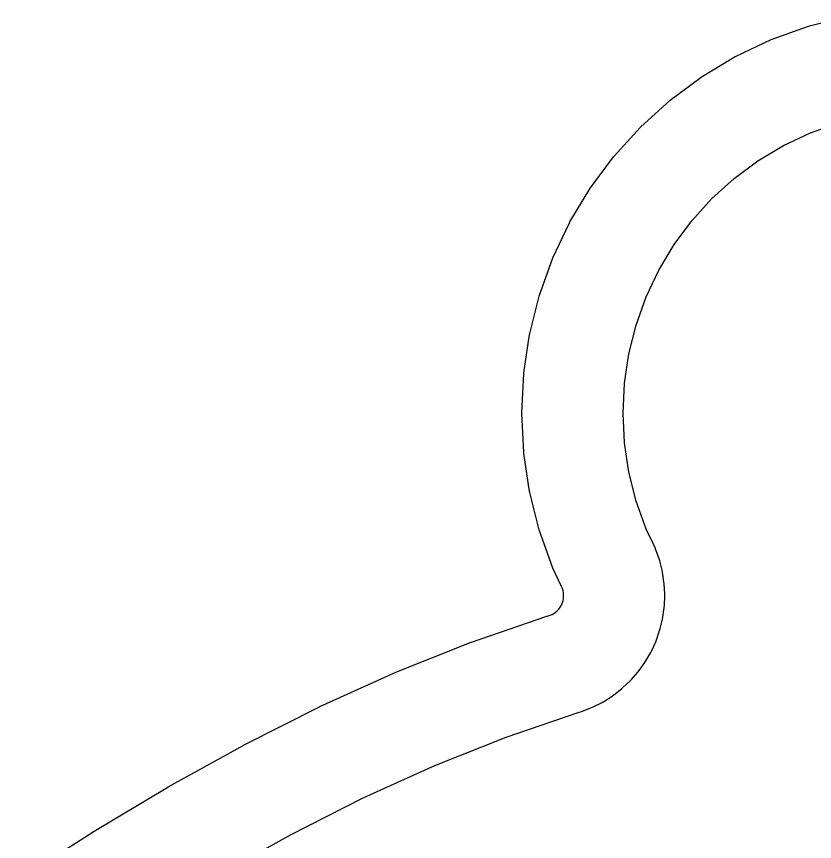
# Model space of a CAD drawing. Header units: millimetres. Extents: x -60 to 60, y -60 to 77.
# Drawn here: x -12.96 to -1.59, y 65.21 to 76.96 of the extents above; entities that cross this region are included whole.
import ezdxf

# ---------------------------------------------------------------- set-up
doc = ezdxf.new("R2010")
doc.units = ezdxf.units.MM
doc.layers.add('CUT_OUTER', color=1, linetype='Continuous')
doc.layers.add('ENGRAVE', color=7, linetype='Continuous')

msp = doc.modelspace()

# ---------------------------------------------------------------- linework, layer by layer
at = {"layer": 'CUT_OUTER'}
msp.add_lwpolyline([(-12.9583, 64.6469), (-11.8819, 65.3365), (-11.8781, 65.3389), (-10.8022, 65.9833), (-10.7978, 65.9859), (-9.7225, 66.5813), (-9.7175, 66.5839), (-8.6428, 67.1267), (-8.6371, 67.1294), (-7.5632, 67.6161), (-7.5568, 67.6188), (-6.4835, 68.0466), (-6.4764, 68.0492), (-5.4038, 68.4155), (-5.3961, 68.4179), (-5.3843, 68.4213), (-5.3568, 68.4305), (-5.3304, 68.4423), (-5.3052, 68.4566), (-5.2816, 68.4732), (-5.2596, 68.4921), (-5.2396, 68.513), (-5.2216, 68.5357), (-5.206, 68.56), (-5.1927, 68.5858), (-5.182, 68.6127), (-5.174, 68.6405), (-5.1686, 68.6689), (-5.166, 68.6977), (-5.1663, 68.7267), (-5.1693, 68.7555), (-5.175, 68.7838), (-5.1835, 68.8115), (-5.1946, 68.8383), (-5.3184, 69.1), (-5.324, 69.1136), (-5.5095, 69.6319), (-5.5138, 69.646), (-5.6475, 70.18), (-5.6504, 70.1945), (-5.7312, 70.739), (-5.7326, 70.7537), (-5.7596, 71.3036), (-5.7596, 71.3183), (-5.7326, 71.8681), (-5.7312, 71.8828), (-5.6504, 72.4273), (-5.6475, 72.4418), (-5.5138, 72.9758), (-5.5095, 72.9899), (-5.324, 73.5082), (-5.3184, 73.5218), (-5.083, 74.0195), (-5.0761, 74.0325), (-4.7931, 74.5047), (-4.7849, 74.5169), (-4.4569, 74.9591), (-4.4476, 74.9705), (-4.0779, 75.3784), (-4.0675, 75.3888), (-3.6596, 75.7585), (-3.6482, 75.7678), (-3.206, 76.0958), (-3.1938, 76.104), (-2.7216, 76.387), (-2.7086, 76.3939), (-2.2109, 76.6293), (-2.1973, 76.6349), (-1.679, 76.8204), (-1.6649, 76.8247), (-1.1309, 76.9584)], dxfattribs=at)
at = {"layer": 'ENGRAVE'}
msp.add_lwpolyline([(-10.0831, 64.7355), (-9.0488, 65.3083), (-8.0206, 65.8277), (-6.9989, 66.2908), (-5.9837, 66.6956), (-4.9599, 67.0455), (-4.9266, 67.0559), (-4.8992, 67.0651), (-4.7697, 67.1156), (-4.7433, 67.1274), (-4.6193, 67.1901), (-4.5941, 67.2044), (-4.4768, 67.2788), (-4.4531, 67.2954), (-4.3434, 67.3807), (-4.3215, 67.3996), (-4.2206, 67.4951), (-4.2005, 67.516), (-4.1093, 67.6208), (-4.0913, 67.6435), (-4.0106, 67.7566), (-3.995, 67.7809), (-3.9255, 67.9012), (-3.9123, 67.927), (-3.8547, 68.0534), (-3.844, 68.0803), (-3.799, 68.2118), (-3.7909, 68.2396), (-3.7587, 68.3747), (-3.7534, 68.4032), (-3.7343, 68.5408), (-3.7318, 68.5696), (-3.7261, 68.7084), (-3.7263, 68.7374), (-3.734, 68.8761), (-3.737, 68.9049), (-3.7581, 69.0422), (-3.7639, 69.0706), (-3.7981, 69.2053), (-3.8066, 69.2329), (-3.8536, 69.3637), (-3.8647, 69.3904), (-3.8929, 69.4539), (-3.9896, 69.6584), (-4.1323, 70.0574), (-4.2353, 70.4685), (-4.2975, 70.8876), (-4.3183, 71.3109), (-4.2975, 71.7342), (-4.2353, 72.1534), (-4.1323, 72.5644), (-3.9896, 72.9634), (-3.8084, 73.3465), (-3.5905, 73.71), (-3.3381, 74.0504), (-3.0535, 74.3644), (-2.7395, 74.649), (-2.3991, 74.9014), (-2.0356, 75.1193), (-1.6525, 75.3005), (-1.2535, 75.4432)], dxfattribs=at)

doc.saveas('drawing.dxf')
